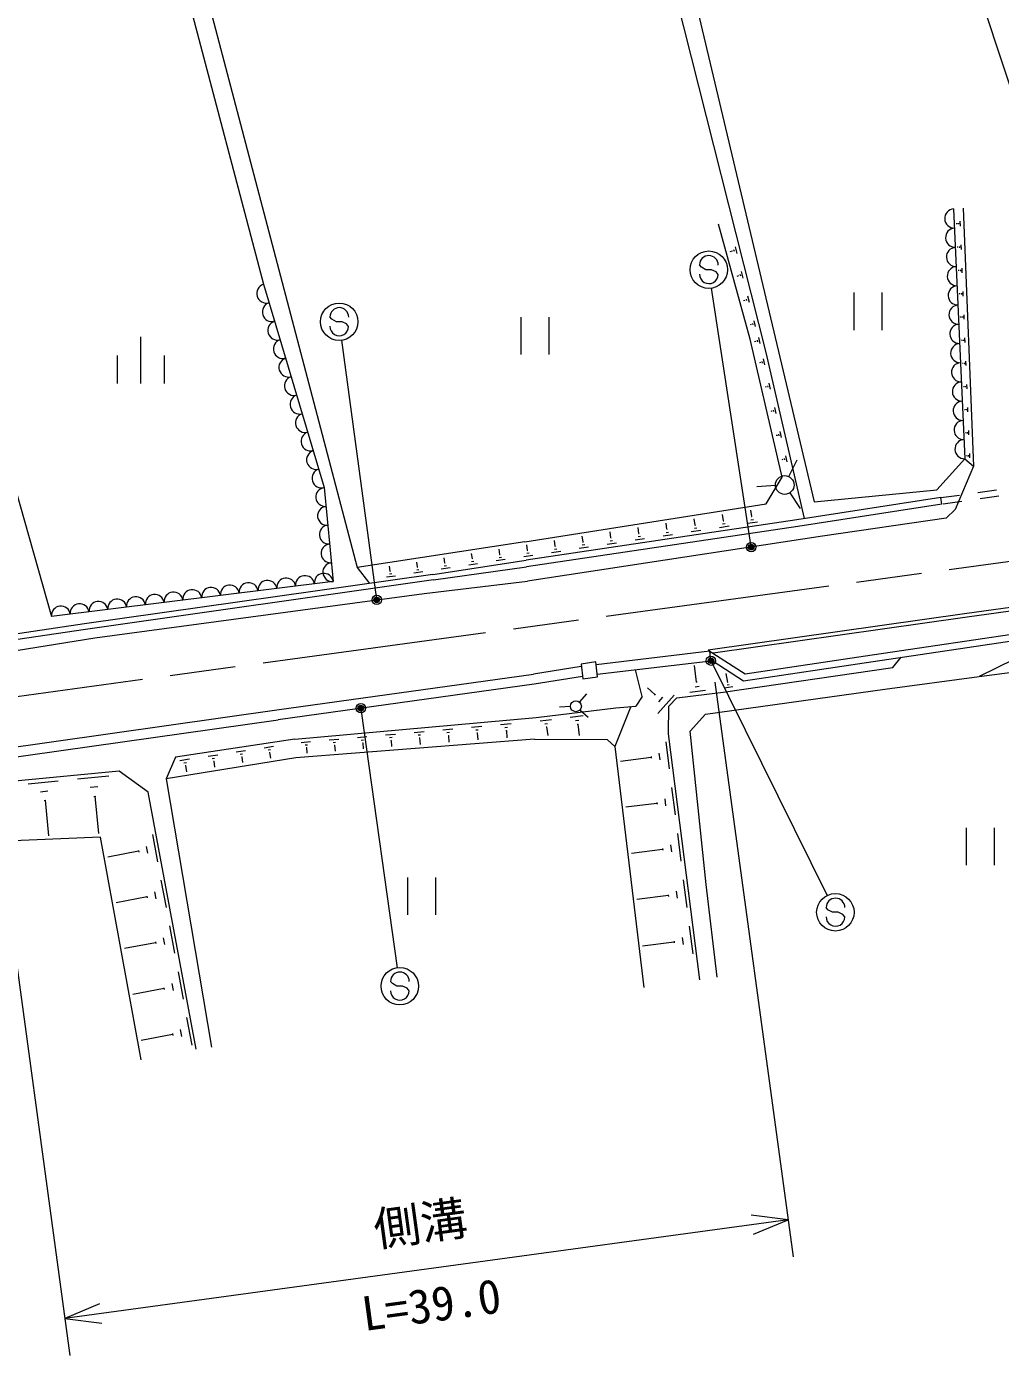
# Model space of a CAD drawing. Units: millimetres, scale not verified. Extents: x 40000 to 680000, y 20000 to 380000.
# Drawn here: x 299036 to 351062, y 271950 to 342966 of the extents above; entities that cross this region are included whole.
import ezdxf
from ezdxf.enums import TextEntityAlignment as Align

# ---------------------------------------------------------------- set-up
doc = ezdxf.new("R2010")
doc.units = ezdxf.units.MM
doc.header["$LTSCALE"] = 1000
doc.header["$PDMODE"] = 32
doc.header["$PDSIZE"] = 500
doc.linetypes.add('CHAIN', pattern=[18.5, 12, -1.5, 3.5, -1.5])
for name, color, linetype, lineweight in [('M-BGD', 7, 'Continuous', 13), ('M-BMK', 2, 'CHAIN', 13), ('M-STR-HTXT', 7, 'Continuous', 13), ('M-STR-STRC', 7, 'Continuous', 13)]:
    doc.layers.add(name, color=color, linetype=linetype, lineweight=lineweight)
doc.styles.add('@ＭＳ ゴシック', font='')
doc.styles.add('ＭＳ ゴシック', font='')
doc.styles.get('@ＭＳ ゴシック').set_extended_font_data('@MS Gothic')
doc.styles.get('ＭＳ ゴシック').set_extended_font_data('MS Gothic')

msp = doc.modelspace()

# ---------------------------------------------------------------- linework, layer by layer
at = {"layer": 'M-BGD'}
for p, q in [((332860, 352405), (341104, 317569)), ((331822, 352142), (338536, 325546)), ((306489, 348950), (311687, 329192)), ((307460, 349205), (316705, 314062)), ((290339, 346809), (300368, 311435)), ((348563, 333223), (349153, 319867)), ((349069, 333256), (349630, 319475)), ((337688, 326264), (336000, 332408)), ((348751, 332428), (348698, 332425)), ((348751, 332436), (348752, 332420)), ((348826, 332462), (348828, 332399)), ((348897, 332560), (348908, 332308)), ((336732, 330966), (336612, 330936)), ((336734, 330954), (336729, 330977)), ((336851, 330948), (336828, 331038)), ((336993, 330840), (336902, 331200)), ((348803, 331178), (348754, 331176)), ((348803, 331185), (348804, 331170)), ((348877, 331212), (348880, 331149)), ((348948, 331309), (348959, 331059)), ((337074, 329644), (336974, 329618)), ((337077, 329633), (337071, 329654)), ((337188, 329627), (337167, 329713)), ((337325, 329523), (337238, 329869)), ((348856, 329930), (348809, 329928)), ((348855, 329937), (348856, 329922)), ((348929, 329964), (348931, 329902)), ((348999, 330060), (349009, 329812)), ((311687, 329192), (314940, 318327)), ((349050, 328813), (349060, 328567)), ((337413, 328335), (337332, 328315)), ((337415, 328325), (337410, 328346)), ((337523, 328319), (337502, 328402)), ((337654, 328220), (337570, 328552)), ((343225, 328746), (343225, 326746)), ((344725, 328746), (344725, 326746)), ((348908, 328684), (348864, 328682)), ((348907, 328692), (348908, 328676)), ((348980, 328718), (348983, 328656)), ((325443, 327445), (325443, 325445)), ((326943, 327445), (326943, 325445)), ((348959, 327440), (348919, 327439)), ((348959, 327448), (348960, 327433)), ((349031, 327474), (349034, 327413)), ((349101, 327568), (349111, 327324)), ((337748, 327041), (337686, 327025)), ((337750, 327031), (337745, 327051)), ((337853, 327025), (337833, 327105)), ((337979, 326930), (337899, 327248)), ((305145, 323883), (305145, 326383)), ((339399, 318894), (337688, 326264)), ((337990, 326140), (337927, 326126)), ((337993, 326130), (337988, 326150)), ((338097, 326122), (338078, 326203)), ((338221, 326023), (338147, 326346)), ((349011, 326199), (348973, 326197)), ((349011, 326206), (349012, 326191)), ((349083, 326232), (349085, 326171)), ((349151, 326325), (349161, 326084)), ((303895, 323883), (303895, 325383)), ((306395, 323883), (306395, 325383)), ((338536, 325546), (340569, 316672)), ((338251, 325005), (338187, 324990)), ((338253, 324995), (338248, 325015)), ((338357, 324986), (338338, 325067)), ((338482, 324887), (338408, 325211)), ((349063, 324959), (349028, 324958)), ((349063, 324967), (349063, 324952)), ((349134, 324992), (349136, 324932)), ((349202, 325085), (349212, 324845)), ((338779, 323591), (338705, 323912)), ((349252, 323846), (349262, 323609)), ((338549, 323708), (338489, 323694)), ((338551, 323698), (338547, 323718)), ((338655, 323690), (338636, 323770)), ((349115, 323722), (349083, 323721)), ((349114, 323729), (349115, 323715)), ((349185, 323755), (349187, 323695)), ((338849, 322403), (338845, 322423)), ((338952, 322395), (338934, 322474)), ((339075, 322297), (339002, 322616)), ((349166, 322487), (349137, 322486)), ((349166, 322494), (349167, 322479)), ((349236, 322519), (349238, 322460)), ((349303, 322610), (349312, 322375)), ((338847, 322413), (338790, 322399)), ((339145, 321120), (339090, 321107)), ((339147, 321110), (339142, 321130)), ((339249, 321102), (339231, 321181)), ((339371, 321005), (339299, 321322)), ((349218, 321254), (349192, 321253)), ((349217, 321261), (349218, 321246)), ((349286, 321286), (349289, 321227)), ((349353, 321376), (349362, 321143)), ((339441, 319825), (339387, 319813)), ((339444, 319815), (339439, 319835)), ((339546, 319808), (339527, 319887)), ((339668, 319710), (339595, 320028)), ((339759, 318914), (340202, 319810)), ((347672, 318207), (349153, 319867)), ((349153, 319867), (349630, 319475)), ((349269, 320023), (349246, 320022)), ((349269, 320030), (349269, 320016)), ((349337, 320055), (349340, 319997)), ((349403, 320144), (349412, 319913)), ((338539, 317453), (339399, 318894)), ((349630, 319475), (348641, 317159)), ((349630, 319476), (349630, 319476)), ((314940, 318327), (315413, 313309)), ((339039, 318433), (338041, 318368)), ((341104, 317569), (347672, 318207)), ((349859, 318072), (350849, 318211)), ((325655, 315438), (338539, 317453)), ((339815, 318050), (340370, 317218)), ((347875, 317791), (340190, 316614)), ((347879, 317792), (348869, 317932)), ((347929, 317436), (347879, 317792)), ((348995, 317586), (348004, 317446)), ((350975, 317866), (349985, 317726)), ((336261, 316552), (336211, 316887)), ((337773, 316780), (337722, 317122)), ((337757, 316778), (337790, 316783)), ((347929, 317436), (340244, 316258)), ((348641, 317159), (348164, 316700)), ((340190, 316614), (325718, 314456)), ((340244, 316258), (325742, 314095)), ((331750, 315871), (331703, 316187)), ((333249, 316098), (333201, 316420)), ((333233, 316095), (333265, 316100)), ((334541, 315976), (335057, 316053)), ((334753, 316324), (334704, 316653)), ((334711, 316160), (334840, 316179)), ((334737, 316322), (334769, 316327)), ((336047, 316201), (336568, 316278)), ((336219, 316386), (336349, 316405)), ((336244, 316549), (336277, 316554)), ((337558, 316426), (338083, 316504)), ((337731, 316613), (337862, 316632)), ((348164, 316700), (341553, 315727)), ((325655, 315438), (316705, 314062)), ((341553, 315727), (325792, 313319)), ((327281, 315197), (327236, 315494)), ((328766, 315421), (328721, 315724)), ((328750, 315419), (328782, 315423)), ((330050, 315307), (330552, 315382)), ((330256, 315646), (330210, 315956)), ((330216, 315486), (330341, 315504)), ((330240, 315644), (330272, 315648)), ((331542, 315529), (332049, 315605)), ((331710, 315710), (331836, 315729)), ((331735, 315869), (331766, 315874)), ((333039, 315752), (333551, 315829)), ((333208, 315934), (333336, 315954)), ((322851, 314529), (322810, 314807)), ((324323, 314751), (324281, 315035)), ((324284, 314596), (324405, 314614)), ((324308, 314748), (324338, 314753)), ((325599, 314643), (326088, 314716)), ((325800, 314973), (325756, 315264)), ((325760, 314818), (325883, 314836)), ((325784, 314971), (325815, 314976)), ((327078, 314864), (327572, 314937)), ((327241, 315040), (327364, 315058)), ((327265, 315195), (327296, 315199)), ((328562, 315085), (329060, 315159)), ((328726, 315262), (328851, 315281)), ((316705, 314062), (317350, 313212)), ((318462, 313866), (318423, 314126)), ((319920, 314086), (319881, 314352)), ((319882, 313936), (320000, 313954)), ((319906, 314084), (319935, 314089)), ((320732, 313692), (325718, 314456)), ((320776, 313396), (325742, 314095)), ((321188, 313986), (321664, 314057)), ((321384, 314307), (321343, 314579)), ((321345, 314155), (321464, 314173)), ((321369, 314305), (321398, 314309)), ((322654, 314205), (323134, 314276)), ((322813, 314375), (322933, 314393)), ((322836, 314526), (322866, 314531)), ((324124, 314424), (324609, 314496)), ((315413, 313309), (300368, 311435)), ((320732, 313692), (302133, 311049)), ((320776, 313396), (302175, 310752)), ((318270, 313551), (318737, 313621)), ((318424, 313717), (318541, 313735)), ((318447, 313864), (318476, 313868)), ((319727, 313768), (320198, 313839)), ((320275, 312667), (325792, 313319)), ((302689, 310297), (320275, 312667)), ((358641, 312889), (349263, 311606)), ((358692, 312695), (349291, 311408)), ((349263, 311606), (335451, 309649)), ((349291, 311408), (335707, 309484)), ((344206, 309398), (357786, 311409)), ((302133, 311049), (292642, 309638)), ((302177, 310752), (292695, 309342)), ((344259, 309042), (357766, 311042)), ((293083, 308760), (302689, 310297)), ((335451, 309649), (337422, 308375)), ((329442, 309008), (328655, 308900)), ((329544, 308223), (329442, 309008)), ((329459, 308879), (335535, 309605)), ((329527, 308353), (335449, 309061)), ((335580, 309227), (335535, 309605)), ((335718, 309048), (337341, 307999)), ((337341, 307999), (344259, 309042)), ((337422, 308375), (344206, 309398)), ((345308, 308716), (345763, 309264)), ((351777, 309149), (349935, 308231)), ((349935, 308231), (355942, 309024)), ((312408, 306444), (326114, 308363)), ((328672, 308766), (326114, 308363)), ((328741, 308241), (326148, 307832)), ((328655, 308900), (328757, 308116)), ((328757, 308116), (329544, 308223)), ((331915, 307159), (331573, 308597)), ((334829, 307930), (334723, 308812)), ((336243, 307390), (345308, 308716)), ((336493, 307921), (336417, 308400)), ((344878, 307564), (349935, 308231)), ((326148, 307832), (312482, 305919)), ((332603, 307263), (332200, 307622)), ((334962, 307692), (334754, 307668)), ((334855, 307933), (334803, 307927)), ((335311, 306217), (344878, 307564)), ((336772, 307677), (336303, 307602)), ((336574, 307790), (336457, 307771)), ((336508, 307923), (336478, 307919)), ((328573, 306865), (328960, 307306)), ((331915, 307159), (331577, 306650)), ((332631, 307294), (332576, 307232)), ((333630, 307230), (332756, 306247)), ((333007, 307124), (332789, 306878)), ((333780, 307097), (333343, 306646)), ((333780, 307097), (336243, 307390)), ((335304, 307480), (334472, 307381)), ((297348, 304321), (312408, 306444)), ((326265, 306036), (330507, 306554)), ((328087, 306626), (327501, 306588)), ((328083, 306056), (328773, 306141)), ((328600, 306451), (329041, 306064)), ((331315, 306626), (330465, 304490)), ((330507, 306554), (331577, 306650)), ((333332, 305165), (333343, 306646)), ((335311, 306217), (334483, 305310)), ((297401, 303794), (312482, 305919)), ((313374, 304877), (326265, 306036)), ((321268, 305386), (321810, 305434)), ((322807, 305524), (323358, 305574)), ((323029, 305377), (323166, 305390)), ((324356, 305663), (324916, 305714)), ((324581, 305514), (324721, 305527)), ((326481, 305861), (327072, 305933)), ((326724, 305710), (326872, 305729)), ((326802, 305540), (326838, 305544)), ((326820, 305542), (326877, 305075)), ((328367, 305881), (328539, 305902)), ((328457, 305682), (328500, 305687)), ((328478, 305685), (328553, 305074)), ((313374, 304877), (306991, 303919)), ((326170, 304877), (313416, 303886)), ((313713, 304706), (314208, 304751)), ((315206, 304840), (315710, 304886)), ((315408, 304706), (315534, 304717)), ((316707, 304976), (317221, 305022)), ((316914, 304839), (317042, 304850)), ((316976, 304689), (317008, 304692)), ((316992, 304690), (317021, 304367)), ((318219, 305111), (318741, 305158)), ((318429, 304972), (318559, 304984)), ((318492, 304820), (318524, 304823)), ((318508, 304821), (318538, 304485)), ((319739, 305248), (320271, 305296)), ((319953, 305107), (320086, 305118)), ((320017, 304951), (320050, 304954)), ((320034, 304953), (320065, 304603)), ((321486, 305242), (321621, 305254)), ((321551, 305084), (321585, 305087)), ((321568, 305085), (321601, 304723)), ((323095, 305217), (323129, 305220)), ((323112, 305218), (323146, 304843)), ((324648, 305351), (324683, 305354)), ((324666, 305353), (324701, 304963)), ((326170, 304877), (330048, 304874)), ((330048, 304874), (330465, 304490)), ((333184, 304744), (333369, 303291)), ((334999, 292028), (333332, 305165)), ((335346, 297114), (334483, 305310)), ((308733, 303978), (309246, 304055)), ((310233, 304203), (310738, 304279)), ((310445, 304080), (310571, 304099)), ((311725, 304427), (312221, 304502)), ((311934, 304306), (312058, 304325)), ((312003, 304164), (312034, 304169)), ((312018, 304167), (312062, 303870)), ((313912, 304574), (314036, 304585)), ((313972, 304430), (314003, 304433)), ((313987, 304431), (314014, 304133)), ((315469, 304559), (315501, 304562)), ((315485, 304560), (315513, 304250)), ((330465, 304490), (332004, 291615)), ((332399, 303952), (332410, 303862)), ((332817, 304144), (332864, 303781)), ((306991, 303919), (306496, 302769)), ((313416, 303886), (306496, 302769)), ((307224, 303752), (307745, 303830)), ((307443, 303625), (307573, 303645)), ((307515, 303476), (307548, 303481)), ((307532, 303478), (307581, 303147)), ((308948, 303853), (309076, 303873)), ((309019, 303707), (309051, 303712)), ((309035, 303709), (309083, 303390)), ((310515, 303936), (310547, 303941)), ((310531, 303938), (310577, 303631)), ((332404, 303907), (330761, 303698)), ((303977, 303173), (296329, 302431)), ((299127, 302501), (300732, 302657)), ((301750, 302756), (303427, 302918)), ((305538, 302045), (303977, 303173)), ((306496, 302769), (308911, 288431)), ((299775, 302078), (300177, 302117)), ((302427, 302314), (302847, 302354)), ((302633, 301826), (302738, 301836)), ((302686, 301831), (302879, 299835)), ((308104, 288320), (305538, 302045)), ((333495, 302296), (333680, 300834)), ((299973, 301611), (300073, 301621)), ((300023, 301616), (300206, 299722)), ((332710, 301454), (331055, 301244)), ((332705, 301500), (332716, 301408)), ((333126, 301692), (333172, 301327)), ((305758, 299781), (306029, 298330)), ((333807, 299839), (333993, 298368)), ((349225, 300143), (349225, 298143)), ((350725, 300143), (350725, 298143)), ((302986, 299639), (295720, 299334)), ((305151, 287748), (302986, 299639)), ((305424, 299156), (305492, 298793)), ((333017, 298992), (331349, 298780)), ((333011, 299038), (333023, 298946)), ((333435, 299232), (333482, 298864)), ((305023, 298893), (303381, 298586)), ((305014, 298938), (305031, 298847)), ((306213, 297345), (306486, 295888)), ((319387, 297490), (319387, 295490)), ((320887, 297490), (320887, 295490)), ((334119, 297374), (334307, 295894)), ((335927, 292156), (335346, 297114)), ((305475, 296453), (303825, 296145)), ((305467, 296499), (305484, 296408)), ((305878, 296717), (305947, 296353)), ((333325, 296521), (331645, 296308)), ((333320, 296567), (333331, 296475)), ((333746, 296762), (333793, 296392)), ((306670, 294904), (306943, 293441)), ((334433, 294899), (334622, 293410)), ((305929, 294008), (304271, 293698)), ((305920, 294054), (305938, 293962)), ((306334, 294273), (306402, 293907)), ((333635, 294041), (331942, 293826)), ((333629, 294088), (333640, 293995)), ((334058, 294284), (334105, 293912)), ((307128, 292456), (307402, 290987)), ((306384, 291557), (304717, 291245)), ((306375, 291603), (306392, 291511)), ((306790, 291823), (306859, 291456)), ((307586, 290003), (307862, 288528)), ((306839, 289100), (305165, 288787)), ((306831, 289146), (306848, 289054)), ((307247, 289367), (307316, 288998))]:
    msp.add_line(p, q, dxfattribs=at)
for centre, radius in [((339538, 318466), 500), ((328380, 306645), 293)]:
    msp.add_circle(centre, radius, dxfattribs=at)
for centre, radius, start, end in [((348600, 332710), 514, 94.1083, 270.94742), ((348645, 331683), 514, 94.1083, 270.94742), ((348691, 330655), 514, 94.1083, 270.94742), ((348736, 329628), 514, 94.1083, 270.94742), ((311849, 328703), 516, 108.39966, 284.94081), ((348781, 328601), 514, 94.1083, 270.94742), ((312145, 327715), 516, 108.39966, 284.94081), ((348827, 327573), 514, 94.1083, 270.94742), ((312441, 326727), 516, 108.39966, 284.94081), ((348872, 326546), 514, 94.1083, 270.94742), ((312737, 325740), 516, 108.39966, 284.94081), ((348917, 325518), 514, 94.1083, 270.94742), ((313033, 324752), 516, 108.39966, 284.94081), ((348963, 324491), 514, 94.1083, 270.94742), ((313328, 323764), 516, 108.39966, 284.94081), ((349008, 323464), 514, 94.1083, 270.94742), ((313624, 322776), 516, 108.39966, 284.94081), ((349053, 322436), 514, 94.1083, 270.94742), ((313920, 321788), 516, 108.39966, 284.94081), ((349099, 321409), 514, 94.1083, 270.94742), ((314216, 320801), 516, 108.39966, 284.94081), ((314511, 319813), 516, 108.39966, 284.94081), ((349144, 320382), 514, 94.1083, 270.94742), ((314807, 318825), 516, 108.39966, 284.94081), ((314991, 317825), 504, 95.83384, 274.93468), ((315086, 316822), 504, 95.83384, 274.93468), ((315181, 315818), 504, 95.83384, 274.93468), ((315275, 314815), 504, 95.83384, 274.93468), ((315370, 313811), 504, 95.83384, 274.93468), ((310900, 312742), 505, 7.70826, 186.49154), ((311903, 312867), 505, 7.70826, 186.49154), ((312906, 312992), 505, 7.70826, 186.49154), ((313909, 313117), 505, 7.70826, 186.49154), ((314912, 313242), 505, 7.70826, 186.49154), ((304882, 311992), 505, 7.70826, 186.49154), ((305885, 312117), 505, 7.70826, 186.49154), ((306888, 312242), 505, 7.70826, 186.49154), ((307891, 312367), 505, 7.70826, 186.49154), ((308894, 312492), 505, 7.70826, 186.49154), ((309897, 312617), 505, 7.70826, 186.49154), ((300871, 311493), 505, 7.70826, 186.49154), ((301874, 311617), 505, 7.70826, 186.49154), ((302877, 311742), 505, 7.70826, 186.49154), ((303880, 311867), 505, 7.70826, 186.49154)]:
    msp.add_arc(centre, radius, start, end, dxfattribs=at)
at = {"layer": 'M-BMK'}
msp.add_line((360220, 315560), (262653, 302268), dxfattribs=at)
at = {"layer": 'M-STR-HTXT'}
for p, q in [((345697, 357564), (358783, 317925)), ((335808, 307930), (339993, 277214)), ((297165, 302666), (301350, 271950)), ((339723, 279196), (301080, 273931)), ((339723, 279196), (337739, 279448)), ((337879, 278422), (339723, 279196)), ((302924, 274705), (301080, 273931)), ((301080, 273931), (303064, 273679))]:
    msp.add_line(p, q, dxfattribs=at)
at = {"layer": 'M-STR-STRC'}
for p, q in [((335087, 330114), (334987, 330232)), ((335332, 329974), (335087, 330114)), ((335632, 329972), (335332, 329974)), ((335877, 329860), (335632, 329972)), ((335983, 329724), (335877, 329860)), ((337725, 315294), (335633, 328985)), ((315342, 327331), (315243, 327449)), ((315587, 327192), (315342, 327331)), ((315888, 327190), (315587, 327192)), ((316133, 327078), (315888, 327190)), ((316239, 326941), (316133, 327078)), ((317721, 312474), (315871, 326200)), ((335665, 308944), (341802, 296528)), ((316915, 306388), (318835, 292672)), ((341850, 295772), (341751, 295890)), ((342095, 295633), (341850, 295772)), ((342396, 295630), (342095, 295633)), ((342641, 295519), (342396, 295630)), ((342747, 295382), (342641, 295519)), ((318578, 291822), (318479, 291940)), ((318823, 291683), (318578, 291822)), ((319124, 291680), (318823, 291683)), ((319369, 291569), (319124, 291680)), ((319475, 291432), (319369, 291569))]:
    msp.add_line(p, q, dxfattribs=at)
for centre, radius in [((335482, 329973), 1000), ((315738, 327191), 1000), ((337747, 315145), 150), ((337747, 315145), 120), ((337747, 315145), 90), ((337747, 315145), 60), ((337747, 315145), 30), ((317741, 312325), 150), ((317741, 312325), 120), ((317741, 312325), 90), ((317741, 312325), 60), ((317741, 312325), 30), ((335598, 309078), 150), ((335598, 309078), 120), ((335598, 309078), 90), ((335598, 309078), 60), ((335598, 309078), 30), ((316895, 306537), 150), ((316895, 306537), 120), ((316895, 306537), 90), ((316895, 306537), 60), ((316895, 306537), 30), ((342245, 295632), 1000), ((318973, 291682), 1000)]:
    msp.add_circle(centre, radius, dxfattribs=at)
for centre, start, end in [((335487, 330228), 359.55488, 179.55488), ((335483, 329728), 179.55488, 359.55488), ((315743, 327445), 359.55488, 179.55488), ((315739, 326945), 179.55488, 359.55488), ((342251, 295886), 359.55488, 179.55488), ((342247, 295386), 179.55488, 359.55488), ((318979, 291936), 359.55488, 179.55488), ((318975, 291436), 179.55488, 359.55488)]:
    msp.add_arc(centre, 500, start, end, dxfattribs=at)
for p in [(337747, 315145), (317741, 312325), (335598, 309078), (316895, 306537)]:
    msp.add_point(p, dxfattribs=at)

# ---------------------------------------------------------------- texts
at = {"layer": 'M-STR-HTXT', "style": 'ＭＳ ゴシック'}
msp.add_text('側溝', height=1833, rotation=7.758, dxfattribs=at).set_placement((320266, 277555), align=Align.BOTTOM_CENTER)
at = {"layer": 'M-STR-HTXT', "style": '@ＭＳ ゴシック'}
msp.add_text('L=39.0', height=1833, rotation=7.758, dxfattribs=at).set_placement((320536, 275573), align=Align.TOP_CENTER)

doc.saveas('drawing.dxf')
